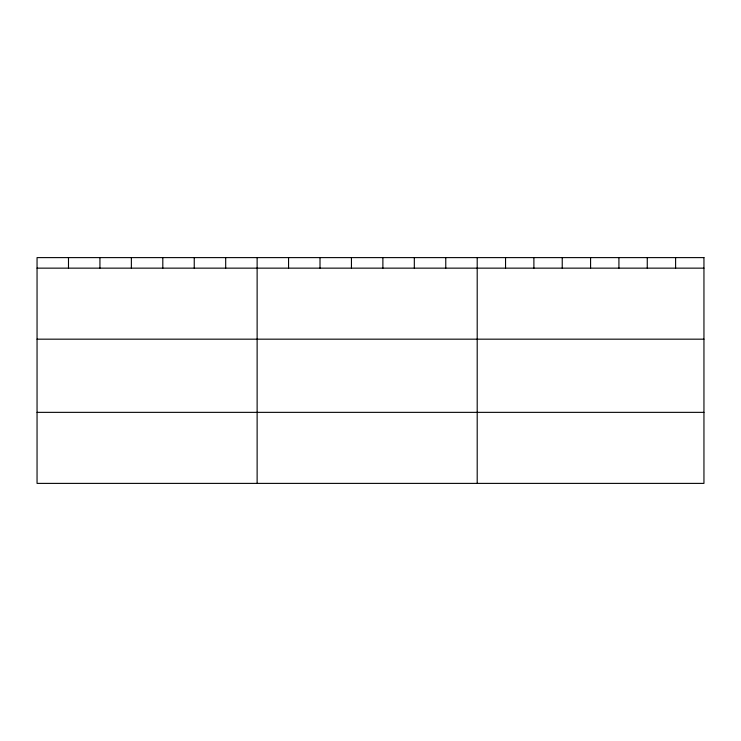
<?xml version="1.0" encoding="UTF-8"?>
<svg xmlns="http://www.w3.org/2000/svg" width="741" height="741" viewBox="0 0 741 741"><rect width="100%" height="100%" fill="white"/><g stroke="black" fill="none" stroke-linecap="round" stroke-linejoin="round"><path stroke-width="1.11" d="M37.05 268.149L703.95 268.149M37.05 339.174L703.95 339.174M37.05 412.357L703.95 412.357M675.607 257.609L675.607 268.149M647.264 257.609L647.264 268.149M618.92 257.609L618.92 268.149M590.577 257.609L590.577 268.149M562.234 257.609L562.234 268.149M533.89 257.609L533.89 268.149M505.547 257.609L505.547 268.149M477.204 257.609L477.204 483.391M445.767 257.609L445.767 268.149M414.321 257.609L414.321 268.149M382.884 257.609L382.884 268.149M351.447 257.609L351.447 268.149M320.01 257.609L320.01 268.149M288.564 257.609L288.564 268.149M257.127 257.609L257.127 483.391M225.69 257.609L225.69 268.149M194.244 257.609L194.244 268.149M162.807 257.609L162.807 268.149M131.37 257.609L131.37 268.149M99.933 257.609L99.933 268.149M68.487 257.609L68.487 268.149M703.95 257.609L37.05 257.609L37.05 483.391L703.95 483.391L703.95 257.609"/></g></svg>
